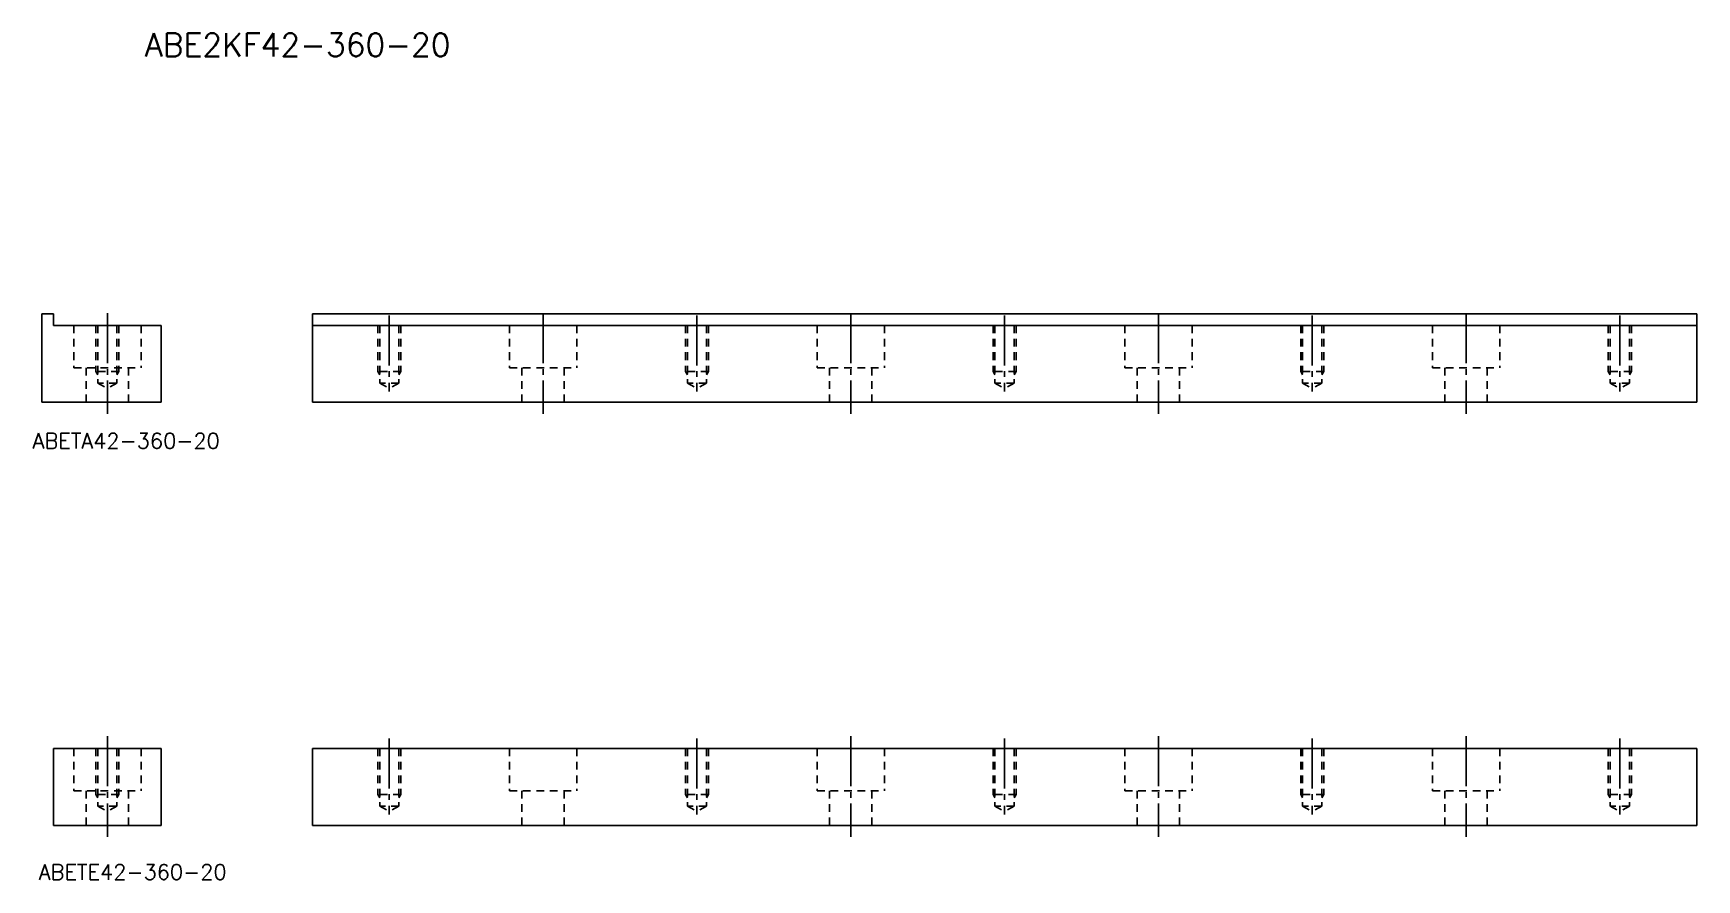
# Model space of a CAD drawing. Extents: x -67 to 366, y 1787 to 2007.
import ezdxf

# ---------------------------------------------------------------- set-up
doc = ezdxf.new("R2010")
doc.units = 0
doc.header["$MEASUREMENT"] = 0
doc.linetypes.add('CENTER', pattern=[17.5, 13, -1.5, 1.5, -1.5])
doc.linetypes.add('DASHED', pattern=[3.5, 2, -1.5])
doc.layers.get('0').update_dxf_attribs({"linetype": 'CONTINUOUS'})
doc.layers.add('CENTER', color=1, linetype='CENTER')
doc.styles.get("Standard").update_dxf_attribs({"font": 'txt.shx', "bigfont": '@extfont2.shx'})

msp = doc.modelspace()

# ---------------------------------------------------------------- linework, layer by layer
at = {"color": 7, "linetype": 'Continuous'}
for p, q in [((-64.73, 1934.35), (-61.73, 1934.35)), ((-64.73, 1934.35), (-64.73, 1911.35)), ((-61.73, 1934.35), (-61.73, 1931.35)), ((5.6, 1934.35), (365.6, 1934.35)), ((5.6, 1934.35), (5.6, 1911.35)), ((365.6, 1934.35), (365.6, 1911.35)), ((-61.73, 1931.35), (-33.73, 1931.35)), ((-33.73, 1931.35), (-33.73, 1911.35)), ((5.6, 1931.35), (365.6, 1931.35)), ((-64.73, 1911.35), (-33.73, 1911.35)), ((5.6, 1911.35), (365.6, 1911.35)), ((-61.73, 1821.35), (-61.73, 1801.35)), ((-61.73, 1821.35), (-33.73, 1821.35)), ((-33.73, 1821.35), (-33.73, 1801.35)), ((5.6, 1821.35), (365.6, 1821.35)), ((5.6, 1821.35), (5.6, 1801.35)), ((365.6, 1821.35), (365.6, 1801.35)), ((-61.73, 1801.35), (-33.73, 1801.35)), ((5.6, 1801.35), (365.6, 1801.35))]:
    msp.add_line(p, q, dxfattribs=at)
at = {"color": 3, "linetype": 'DASHED'}
for p, q in [((-56.48, 1931.35), (-56.48, 1920.35)), ((-50.73, 1931.35), (-50.73, 1919.35)), ((-50.23, 1931.35), (-50.23, 1916.35)), ((-45.23, 1931.35), (-45.23, 1916.35)), ((-44.73, 1931.35), (-44.73, 1919.35)), ((-38.98, 1931.35), (-38.98, 1920.35)), ((22.6, 1931.35), (22.6, 1919.35)), ((23.1, 1931.35), (23.1, 1916.35)), ((28.1, 1931.35), (28.1, 1916.35)), ((28.6, 1931.35), (28.6, 1919.35)), ((56.85, 1931.35), (56.85, 1920.35)), ((74.35, 1931.35), (74.35, 1920.35)), ((102.6, 1931.35), (102.6, 1919.35)), ((103.1, 1931.35), (103.1, 1916.35)), ((108.1, 1931.35), (108.1, 1916.35)), ((108.6, 1931.35), (108.6, 1919.35)), ((136.85, 1931.35), (136.85, 1920.35)), ((154.35, 1931.35), (154.35, 1920.35)), ((182.6, 1931.35), (182.6, 1919.35)), ((183.1, 1931.35), (183.1, 1916.35)), ((188.1, 1931.35), (188.1, 1916.35)), ((188.6, 1931.35), (188.6, 1919.35)), ((216.85, 1931.35), (216.85, 1920.35)), ((234.35, 1931.35), (234.35, 1920.35)), ((262.6, 1931.35), (262.6, 1919.35)), ((263.1, 1931.35), (263.1, 1916.35)), ((268.1, 1931.35), (268.1, 1916.35)), ((268.6, 1931.35), (268.6, 1919.35)), ((296.85, 1931.35), (296.85, 1920.35)), ((314.35, 1931.35), (314.35, 1920.35)), ((342.6, 1931.35), (342.6, 1919.35)), ((343.1, 1931.35), (343.1, 1916.35)), ((348.1, 1931.35), (348.1, 1916.35)), ((348.6, 1931.35), (348.6, 1919.35)), ((-56.48, 1920.35), (-38.98, 1920.35)), ((-53.23, 1920.35), (-53.23, 1911.35)), ((-50.73, 1919.35), (-50.23, 1918.48)), ((-44.73, 1919.35), (-50.73, 1919.35)), ((-44.73, 1919.35), (-45.23, 1918.48)), ((-42.23, 1920.35), (-42.23, 1911.35)), ((28.6, 1919.35), (22.6, 1919.35)), ((22.6, 1919.35), (23.1, 1918.48)), ((28.6, 1919.35), (28.1, 1918.48)), ((56.85, 1920.35), (74.35, 1920.35)), ((60.1, 1920.35), (60.1, 1911.35)), ((71.1, 1920.35), (71.1, 1911.35)), ((102.6, 1919.35), (103.1, 1918.48)), ((108.6, 1919.35), (102.6, 1919.35)), ((108.6, 1919.35), (108.1, 1918.48)), ((136.85, 1920.35), (154.35, 1920.35)), ((140.1, 1920.35), (140.1, 1911.35)), ((151.1, 1920.35), (151.1, 1911.35)), ((182.6, 1919.35), (183.1, 1918.48)), ((188.6, 1919.35), (182.6, 1919.35)), ((188.6, 1919.35), (188.1, 1918.48)), ((216.85, 1920.35), (234.35, 1920.35)), ((220.1, 1920.35), (220.1, 1911.35)), ((231.1, 1920.35), (231.1, 1911.35)), ((262.6, 1919.35), (263.1, 1918.48)), ((268.6, 1919.35), (262.6, 1919.35)), ((268.6, 1919.35), (268.1, 1918.48)), ((296.85, 1920.35), (314.35, 1920.35)), ((300.1, 1920.35), (300.1, 1911.35)), ((311.1, 1920.35), (311.1, 1911.35)), ((342.6, 1919.35), (343.1, 1918.48)), ((348.6, 1919.35), (342.6, 1919.35)), ((348.6, 1919.35), (348.1, 1918.48)), ((-50.23, 1916.35), (-47.73, 1914.91)), ((-45.23, 1916.35), (-50.23, 1916.35)), ((-45.23, 1916.35), (-47.73, 1914.91)), ((28.1, 1916.35), (23.1, 1916.35)), ((23.1, 1916.35), (25.6, 1914.91)), ((28.1, 1916.35), (25.6, 1914.91)), ((103.1, 1916.35), (105.6, 1914.91)), ((108.1, 1916.35), (103.1, 1916.35)), ((108.1, 1916.35), (105.6, 1914.91)), ((183.1, 1916.35), (185.6, 1914.91)), ((188.1, 1916.35), (183.1, 1916.35)), ((188.1, 1916.35), (185.6, 1914.91)), ((263.1, 1916.35), (265.6, 1914.91)), ((268.1, 1916.35), (263.1, 1916.35)), ((268.1, 1916.35), (265.6, 1914.91)), ((343.1, 1916.35), (345.6, 1914.91)), ((348.1, 1916.35), (343.1, 1916.35)), ((348.1, 1916.35), (345.6, 1914.91)), ((-56.48, 1821.35), (-56.48, 1810.35)), ((-50.73, 1821.35), (-50.73, 1809.35)), ((-50.23, 1821.35), (-50.23, 1806.35)), ((-45.23, 1821.35), (-45.23, 1806.35)), ((-44.73, 1821.35), (-44.73, 1809.35)), ((-38.98, 1821.35), (-38.98, 1810.35)), ((22.6, 1821.35), (22.6, 1809.35)), ((23.1, 1821.35), (23.1, 1806.35)), ((28.1, 1821.35), (28.1, 1806.35)), ((28.6, 1821.35), (28.6, 1809.35)), ((56.85, 1821.35), (56.85, 1810.35)), ((74.35, 1821.35), (74.35, 1810.35)), ((102.6, 1821.35), (102.6, 1809.35)), ((103.1, 1821.35), (103.1, 1806.35)), ((108.1, 1821.35), (108.1, 1806.35)), ((108.6, 1821.35), (108.6, 1809.35)), ((136.85, 1821.35), (136.85, 1810.35)), ((154.35, 1821.35), (154.35, 1810.35)), ((182.6, 1821.35), (182.6, 1809.35)), ((183.1, 1821.35), (183.1, 1806.35)), ((188.1, 1821.35), (188.1, 1806.35)), ((188.6, 1821.35), (188.6, 1809.35)), ((216.85, 1821.35), (216.85, 1810.35)), ((234.35, 1821.35), (234.35, 1810.35)), ((262.6, 1821.35), (262.6, 1809.35)), ((263.1, 1821.35), (263.1, 1806.35)), ((268.1, 1821.35), (268.1, 1806.35)), ((268.6, 1821.35), (268.6, 1809.35)), ((296.85, 1821.35), (296.85, 1810.35)), ((314.35, 1821.35), (314.35, 1810.35)), ((342.6, 1821.35), (342.6, 1809.35)), ((343.1, 1821.35), (343.1, 1806.35)), ((348.1, 1821.35), (348.1, 1806.35)), ((348.6, 1821.35), (348.6, 1809.35)), ((-56.48, 1810.35), (-38.98, 1810.35)), ((-53.23, 1810.35), (-53.23, 1801.35)), ((-50.73, 1809.35), (-50.23, 1808.48)), ((-44.73, 1809.35), (-50.73, 1809.35)), ((-44.73, 1809.35), (-45.23, 1808.48)), ((-42.23, 1810.35), (-42.23, 1801.35)), ((28.6, 1809.35), (22.6, 1809.35)), ((22.6, 1809.35), (23.1, 1808.48)), ((28.6, 1809.35), (28.1, 1808.48)), ((56.85, 1810.35), (74.35, 1810.35)), ((60.1, 1810.35), (60.1, 1801.35)), ((71.1, 1810.35), (71.1, 1801.35)), ((102.6, 1809.35), (103.1, 1808.48)), ((108.6, 1809.35), (102.6, 1809.35)), ((108.6, 1809.35), (108.1, 1808.48)), ((136.85, 1810.35), (154.35, 1810.35)), ((140.1, 1810.35), (140.1, 1801.35)), ((151.1, 1810.35), (151.1, 1801.35)), ((182.6, 1809.35), (183.1, 1808.48)), ((188.6, 1809.35), (182.6, 1809.35)), ((188.6, 1809.35), (188.1, 1808.48)), ((216.85, 1810.35), (234.35, 1810.35)), ((220.1, 1810.35), (220.1, 1801.35)), ((231.1, 1810.35), (231.1, 1801.35)), ((262.6, 1809.35), (263.1, 1808.48)), ((268.6, 1809.35), (262.6, 1809.35)), ((268.6, 1809.35), (268.1, 1808.48)), ((296.85, 1810.35), (314.35, 1810.35)), ((300.1, 1810.35), (300.1, 1801.35)), ((311.1, 1810.35), (311.1, 1801.35)), ((342.6, 1809.35), (343.1, 1808.48)), ((348.6, 1809.35), (342.6, 1809.35)), ((348.6, 1809.35), (348.1, 1808.48)), ((-50.23, 1806.35), (-47.73, 1804.91)), ((-45.23, 1806.35), (-50.23, 1806.35)), ((-45.23, 1806.35), (-47.73, 1804.91)), ((28.1, 1806.35), (23.1, 1806.35)), ((23.1, 1806.35), (25.6, 1804.91)), ((28.1, 1806.35), (25.6, 1804.91)), ((103.1, 1806.35), (105.6, 1804.91)), ((108.1, 1806.35), (103.1, 1806.35)), ((108.1, 1806.35), (105.6, 1804.91)), ((183.1, 1806.35), (185.6, 1804.91)), ((188.1, 1806.35), (183.1, 1806.35)), ((188.1, 1806.35), (185.6, 1804.91)), ((263.1, 1806.35), (265.6, 1804.91)), ((268.1, 1806.35), (263.1, 1806.35)), ((268.1, 1806.35), (265.6, 1804.91)), ((343.1, 1806.35), (345.6, 1804.91)), ((348.1, 1806.35), (343.1, 1806.35)), ((348.1, 1806.35), (345.6, 1804.91))]:
    msp.add_line(p, q, dxfattribs=at)
at = {"layer": 'CENTER', "color": 1, "linetype": 'CENTER'}
for p, q in [((-47.73, 1934.51), (-47.73, 1908.34)), ((25.6, 1933.95), (25.6, 1914.17)), ((65.6, 1934.51), (65.6, 1908.34)), ((105.6, 1933.95), (105.6, 1914.17)), ((145.6, 1934.51), (145.6, 1908.34)), ((185.6, 1933.95), (185.6, 1914.17)), ((225.6, 1934.51), (225.6, 1908.34)), ((265.6, 1933.95), (265.6, 1914.17)), ((305.6, 1934.51), (305.6, 1908.34)), ((345.6, 1933.95), (345.6, 1914.17)), ((-47.73, 1824.51), (-47.73, 1798.34)), ((25.6, 1823.95), (25.6, 1804.17)), ((105.6, 1823.95), (105.6, 1804.17)), ((145.6, 1824.51), (145.6, 1798.34)), ((185.6, 1823.95), (185.6, 1804.17)), ((225.6, 1824.51), (225.6, 1798.34)), ((265.6, 1823.95), (265.6, 1804.17)), ((305.6, 1824.51), (305.6, 1798.34)), ((345.6, 1823.95), (345.6, 1804.17))]:
    msp.add_line(p, q, dxfattribs=at)

# ---------------------------------------------------------------- texts
at = {"color": 7, "linetype": 'Continuous'}
for s, height, p in [('ABE2KF42-360-20', 6, (-37.94, 2001.31)), ('ABETA42-360-20', 4, (-67.17, 1899.34)), ('ABETE42-360-20', 4, (-65.57, 1787.21))]:
    msp.add_text(s, height=height, dxfattribs=at).set_placement(p)

doc.saveas('drawing.dxf')
